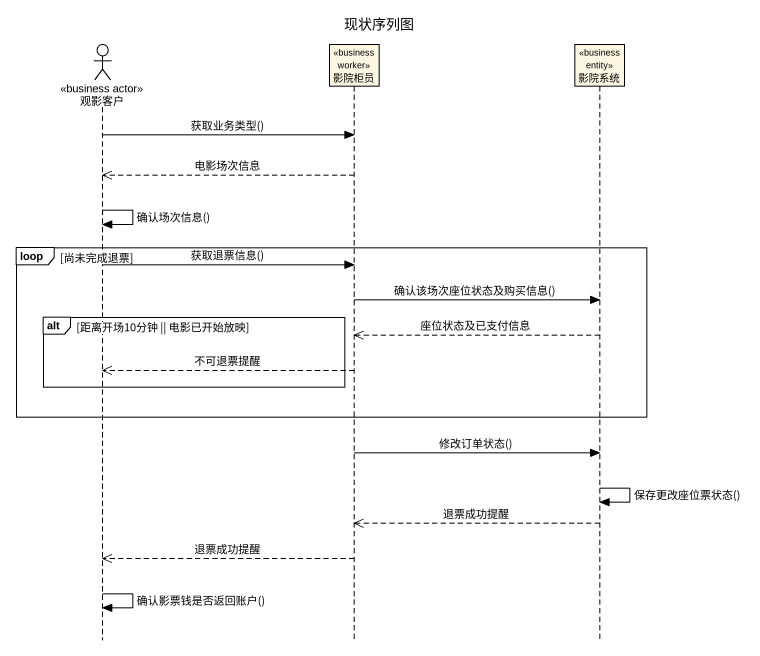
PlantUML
@startuml
title 现状序列图
hide footbox
actor 观影客户 <<business actor>>
participant 影院柜员 <<business worker>>
participant 影院系统 <<business entity>>

观影客户 -> 影院柜员 : 获取业务类型()
影院柜员 -->> 观影客户 : 电影场次信息
观影客户 -> 观影客户 : 确认场次信息()
loop 尚未完成退票
  观影客户 -> 影院柜员 : 获取退票信息()
  影院柜员 -> 影院系统 : 确认该场次座位状态及购买信息()
  alt 距离开场10分钟 || 电影已开始放映
    影院系统 -->> 影院柜员 : 座位状态及已支付信息
    影院柜员 -->> 观影客户 : 不可退票提醒
  end
end
影院柜员 -> 影院系统 : 修改订单状态()
影院系统 -> 影院系统 : 保存更改座位票状态()
影院系统 -->> 影院柜员 : 退票成功提醒
影院柜员 -->> 观影客户 : 退票成功提醒
观影客户 -> 观影客户 : 确认影票钱是否返回账户()
@enduml
